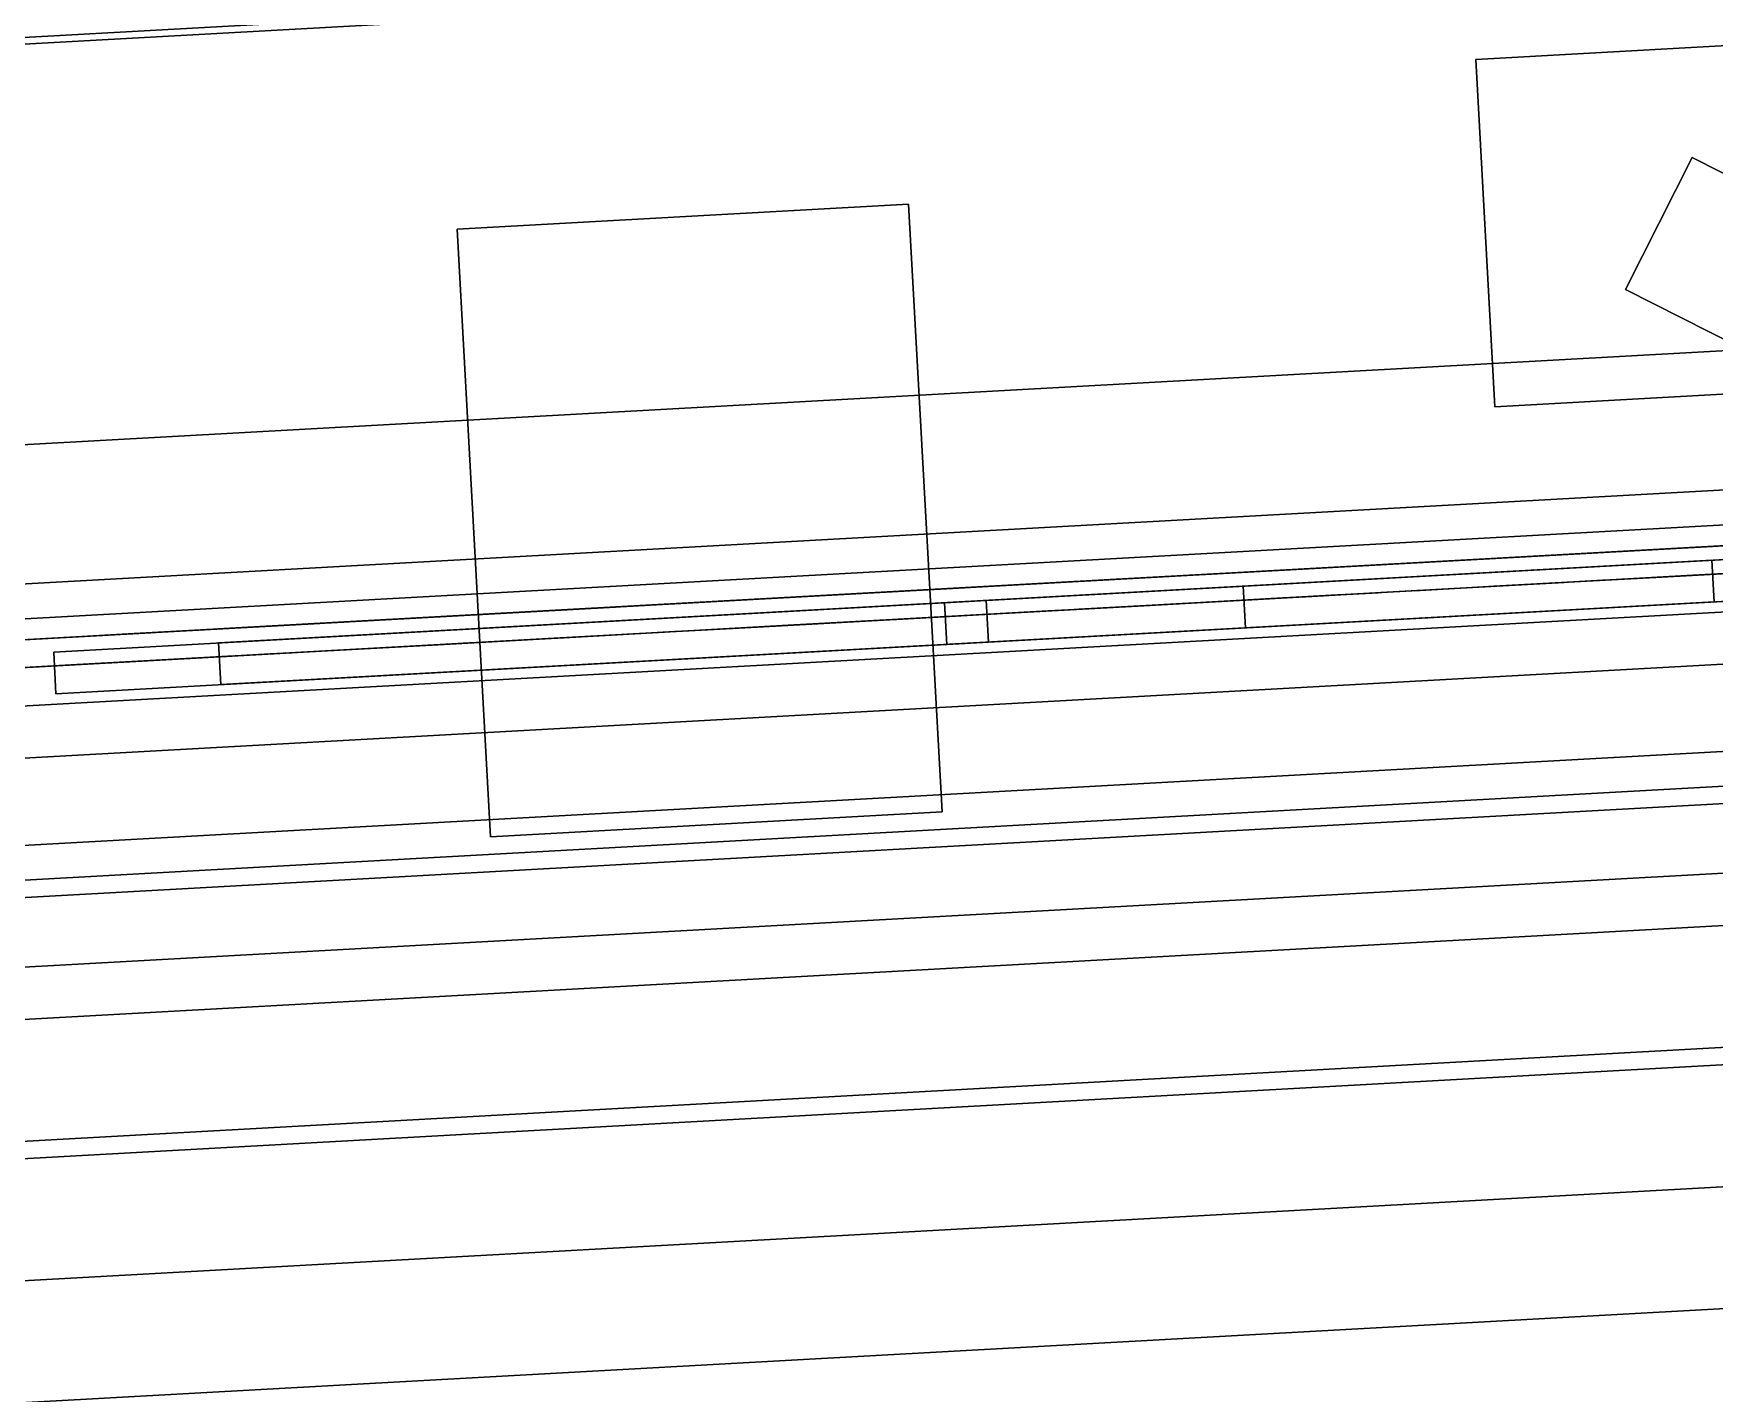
# Model space of a CAD drawing. Header units: millimetres. Extents: x -2005 to 6910, y -1718 to 7197.
# Drawn here: x 3046 to 4012, y -928 to -146 of the extents above; entities that cross this region are included whole.
import ezdxf

# ---------------------------------------------------------------- set-up
doc = ezdxf.new("R2010")
doc.units = ezdxf.units.MM
for name, color, linetype in [('cornice_coping', 7, 'Continuous'), ('cornice_lower', 7, 'Continuous'), ('cornice_middle', 7, 'Continuous'), ('lower_arch_S', 7, 'Continuous'), ('lower_arch_S_arch', 7, 'Continuous'), ('lower_arch_S_glazing_bars', 7, 'Continuous'), ('lower_arch_S_jamb', 7, 'Continuous'), ('main_arch_S', 7, 'Continuous'), ('main_arch_S_arch', 7, 'Continuous'), ('main_arch_S_glazing_bars', 7, 'Continuous'), ('main_arch_S_jamb', 7, 'Continuous'), ('masonry_wall_returns', 7, 'Continuous'), ('roof_cable_tray', 7, 'Continuous'), ('roof_guard', 7, 'Continuous'), ('roof_parapet', 7, 'Continuous'), ('S2_wall_mount', 7, 'Continuous'), ('S2_wall_plate', 7, 'Continuous'), ('tank_level_arch_S', 7, 'Continuous'), ('tank_level_arch_S_arch', 7, 'Continuous'), ('tank_level_arch_S_jamb', 7, 'Continuous'), ('tower_wall_S', 7, 'Continuous'), ('upper_arch_S', 7, 'Continuous'), ('upper_arch_S_arch', 7, 'Continuous'), ('upper_arch_S_glazing_bars', 7, 'Continuous'), ('upper_arch_S_jamb', 7, 'Continuous'), ('upper_corbels', 7, 'Continuous')]:
    doc.layers.add(name, color=color, linetype=linetype)

msp = doc.modelspace()

# ---------------------------------------------------------------- linework, layer by layer
at = {"layer": 'cornice_coping'}
for points in [[(-830.08, -927.24, 10500), (-840.01, -747.51, 10500), (6109.37, -363.27, 10500), (6119.31, -543, 10500)], [(-830.08, -927.24, 10610), (6119.31, -543, 10610), (6109.37, -363.27, 10610), (-840.01, -747.51, 10610)], [(6109.37, -363.27, 10500), (-840.01, -747.51, 10500), (-840.01, -747.51, 10610), (6109.37, -363.27, 10610)], [(-830.08, -927.24, 16500), (-840.01, -747.51, 16500), (6109.37, -363.27, 16500), (6119.31, -543, 16500)], [(-830.08, -927.24, 16610), (6119.31, -543, 16610), (6109.37, -363.27, 16610), (-840.01, -747.51, 16610)], [(6109.37, -363.27, 16500), (-840.01, -747.51, 16500), (-840.01, -747.51, 16610), (6109.37, -363.27, 16610)], [(-830.08, -927.24, 20100), (-840.01, -747.51, 20100), (6109.37, -363.27, 20100), (6119.31, -543, 20100)], [(-830.08, -927.24, 20210), (6119.31, -543, 20210), (6109.37, -363.27, 20210), (-840.01, -747.51, 20210)], [(6109.37, -363.27, 20100), (-840.01, -747.51, 20100), (-840.01, -747.51, 20210), (6109.37, -363.27, 20210)], [(-830.08, -927.24, 24800), (-840.01, -747.51, 24800), (6109.37, -363.27, 24800), (6119.31, -543, 24800)], [(-830.08, -927.24, 24910), (6119.31, -543, 24910), (6109.37, -363.27, 24910), (-840.01, -747.51, 24910)], [(6109.37, -363.27, 24800), (-840.01, -747.51, 24800), (-840.01, -747.51, 24910), (6109.37, -363.27, 24910)], [(-971.57, -1085.29, 5500), (-981.5, -905.57, 5500), (6267.42, -504.76, 5500), (6277.36, -684.49, 5500)], [(-971.57, -1085.29, 5610), (6277.36, -684.49, 5610), (6267.42, -504.76, 5610), (-981.5, -905.57, 5610)], [(6267.42, -504.76, 5500), (-981.5, -905.57, 5500), (-981.5, -905.57, 5610), (6267.42, -504.76, 5610)], [(-830.08, -927.24, 10500), (6119.31, -543, 10500), (6119.31, -543, 10610), (-830.08, -927.24, 10610)], [(-830.08, -927.24, 16500), (6119.31, -543, 16500), (6119.31, -543, 16610), (-830.08, -927.24, 16610)], [(-830.08, -927.24, 20100), (6119.31, -543, 20100), (6119.31, -543, 20210), (-830.08, -927.24, 20210)], [(-830.08, -927.24, 24800), (6119.31, -543, 24800), (6119.31, -543, 24910), (-830.08, -927.24, 24910)], [(-971.57, -1085.29, 5500), (6277.36, -684.49, 5500), (6277.36, -684.49, 5610), (-971.57, -1085.29, 5610)]]:
    msp.add_3dface(points, dxfattribs=at)
at = {"layer": 'cornice_lower'}
for points in [[(-688.59, -769.19, 10200), (-698.52, -589.46, 10200), (5951.32, -221.78, 10200), (5961.26, -401.51, 10200)], [(-688.59, -769.19, 10340), (5961.26, -401.51, 10340), (5951.32, -221.78, 10340), (-698.52, -589.46, 10340)], [(5951.32, -221.78, 10200), (-698.52, -589.46, 10200), (-698.52, -589.46, 10340), (5951.32, -221.78, 10340)], [(-688.59, -769.19, 16200), (-698.52, -589.46, 16200), (5951.32, -221.78, 16200), (5961.26, -401.51, 16200)], [(-688.59, -769.19, 16340), (5961.26, -401.51, 16340), (5951.32, -221.78, 16340), (-698.52, -589.46, 16340)], [(5951.32, -221.78, 16200), (-698.52, -589.46, 16200), (-698.52, -589.46, 16340), (5951.32, -221.78, 16340)], [(-688.59, -769.19, 19800), (-698.52, -589.46, 19800), (5951.32, -221.78, 19800), (5961.26, -401.51, 19800)], [(-688.59, -769.19, 19940), (5961.26, -401.51, 19940), (5951.32, -221.78, 19940), (-698.52, -589.46, 19940)], [(5951.32, -221.78, 19800), (-698.52, -589.46, 19800), (-698.52, -589.46, 19940), (5951.32, -221.78, 19940)], [(-688.59, -769.19, 24500), (-698.52, -589.46, 24500), (5951.32, -221.78, 24500), (5961.26, -401.51, 24500)], [(-688.59, -769.19, 24640), (5961.26, -401.51, 24640), (5951.32, -221.78, 24640), (-698.52, -589.46, 24640)], [(5951.32, -221.78, 24500), (-698.52, -589.46, 24500), (-698.52, -589.46, 24640), (5951.32, -221.78, 24640)], [(-830.08, -927.24, 5200), (-840.01, -747.51, 5200), (6109.37, -363.27, 5200), (6119.31, -543, 5200)], [(-830.08, -927.24, 5340), (6119.31, -543, 5340), (6109.37, -363.27, 5340), (-840.01, -747.51, 5340)], [(6109.37, -363.27, 5200), (-840.01, -747.51, 5200), (-840.01, -747.51, 5340), (6109.37, -363.27, 5340)], [(-688.59, -769.19, 10200), (5961.26, -401.51, 10200), (5961.26, -401.51, 10340), (-688.59, -769.19, 10340)], [(-688.59, -769.19, 16200), (5961.26, -401.51, 16200), (5961.26, -401.51, 16340), (-688.59, -769.19, 16340)], [(-688.59, -769.19, 19800), (5961.26, -401.51, 19800), (5961.26, -401.51, 19940), (-688.59, -769.19, 19940)], [(-688.59, -769.19, 24500), (5961.26, -401.51, 24500), (5961.26, -401.51, 24640), (-688.59, -769.19, 24640)], [(-830.08, -927.24, 5200), (6119.31, -543, 5200), (6119.31, -543, 5340), (-830.08, -927.24, 5340)]]:
    msp.add_3dface(points, dxfattribs=at)
at = {"layer": 'cornice_middle'}
for points in [[(-764.05, -853.48, 10340), (-773.98, -673.76, 10340), (6035.61, -297.24, 10340), (6045.55, -476.97, 10340)], [(-764.05, -853.48, 10500), (6045.55, -476.97, 10500), (6035.61, -297.24, 10500), (-773.98, -673.76, 10500)], [(6035.61, -297.24, 10340), (-773.98, -673.76, 10340), (-773.98, -673.76, 10500), (6035.61, -297.24, 10500)], [(-764.05, -853.48, 16340), (-773.98, -673.76, 16340), (6035.61, -297.24, 16340), (6045.55, -476.97, 16340)], [(-764.05, -853.48, 16500), (6045.55, -476.97, 16500), (6035.61, -297.24, 16500), (-773.98, -673.76, 16500)], [(6035.61, -297.24, 16340), (-773.98, -673.76, 16340), (-773.98, -673.76, 16500), (6035.61, -297.24, 16500)], [(-764.05, -853.48, 19940), (-773.98, -673.76, 19940), (6035.61, -297.24, 19940), (6045.55, -476.97, 19940)], [(-764.05, -853.48, 20100), (6045.55, -476.97, 20100), (6035.61, -297.24, 20100), (-773.98, -673.76, 20100)], [(6035.61, -297.24, 19940), (-773.98, -673.76, 19940), (-773.98, -673.76, 20100), (6035.61, -297.24, 20100)], [(-764.05, -853.48, 24640), (-773.98, -673.76, 24640), (6035.61, -297.24, 24640), (6045.55, -476.97, 24640)], [(-764.05, -853.48, 24800), (6045.55, -476.97, 24800), (6035.61, -297.24, 24800), (-773.98, -673.76, 24800)], [(6035.61, -297.24, 24640), (-773.98, -673.76, 24640), (-773.98, -673.76, 24800), (6035.61, -297.24, 24800)], [(-905.54, -1011.54, 5340), (-915.47, -831.81, 5340), (6193.67, -438.73, 5340), (6203.6, -618.46, 5340)], [(-905.54, -1011.54, 5500), (6203.6, -618.46, 5500), (6193.67, -438.73, 5500), (-915.47, -831.81, 5500)], [(6193.67, -438.73, 5340), (-915.47, -831.81, 5340), (-915.47, -831.81, 5500), (6193.67, -438.73, 5500)], [(-764.05, -853.48, 10340), (6045.55, -476.97, 10340), (6045.55, -476.97, 10500), (-764.05, -853.48, 10500)], [(-764.05, -853.48, 16340), (6045.55, -476.97, 16340), (6045.55, -476.97, 16500), (-764.05, -853.48, 16500)], [(-764.05, -853.48, 19940), (6045.55, -476.97, 19940), (6045.55, -476.97, 20100), (-764.05, -853.48, 20100)], [(-764.05, -853.48, 24640), (6045.55, -476.97, 24640), (6045.55, -476.97, 24800), (-764.05, -853.48, 24800)], [(-905.54, -1011.54, 5340), (6203.6, -618.46, 5340), (6203.6, -618.46, 5500), (-905.54, -1011.54, 5500)]]:
    msp.add_3dface(points, dxfattribs=at)
at = {"layer": 'lower_arch_S'}
for points in [[(3151.79, -488.74, 6200), (4010.48, -441.26, 6200), (4010.48, -441.26, 9370)], [(3151.79, -488.74, 6200), (4010.48, -441.26, 9370), (4002.23, -441.72, 9453.89)], [(3151.79, -488.74, 6200), (4002.23, -441.72, 9453.89), (3977.8, -443.07, 9534.55)], [(3151.79, -488.74, 6200), (3977.8, -443.07, 9534.55), (3938.12, -445.27, 9608.9)], [(3151.79, -488.74, 6200), (3938.12, -445.27, 9608.9), (3884.73, -448.22, 9674.06)], [(3151.79, -488.74, 6200), (3884.73, -448.22, 9674.06), (3819.66, -451.82, 9727.53)], [(3151.79, -488.74, 6200), (3819.66, -451.82, 9727.53), (3745.44, -455.92, 9767.27)], [(3151.79, -488.74, 6200), (3745.44, -455.92, 9767.27), (3664.89, -460.37, 9791.74)], [(3151.79, -488.74, 6200), (3664.89, -460.37, 9791.74), (3581.13, -465, 9800)], [(3151.79, -488.74, 6200), (3581.13, -465, 9800), (3497.37, -469.64, 9791.74)], [(3151.79, -488.74, 6200), (3497.37, -469.64, 9791.74), (3416.83, -474.09, 9767.27)], [(3151.79, -488.74, 6200), (3416.83, -474.09, 9767.27), (3342.6, -478.19, 9727.53)], [(3151.79, -488.74, 6200), (3342.6, -478.19, 9727.53), (3277.54, -481.79, 9674.06)], [(3151.79, -488.74, 6200), (3277.54, -481.79, 9674.06), (3224.15, -484.74, 9608.9)], [(3151.79, -488.74, 6200), (3224.15, -484.74, 9608.9), (3184.47, -486.94, 9534.55)], [(3151.79, -488.74, 6200), (3184.47, -486.94, 9534.55), (3160.04, -488.29, 9453.89)], [(3151.79, -488.74, 6200), (3160.04, -488.29, 9453.89), (3151.79, -488.74, 9370)]]:
    msp.add_3dface(points, dxfattribs=at)
at = {"layer": 'lower_arch_S_arch'}
for points in [[(3978.68, -459.05, 9534.55), (4066.31, -454.2, 9570.91), (4017.87, -456.88, 9661.67), (3939, -461.24, 9608.9)], [(4003.11, -457.7, 9453.89), (4096.14, -452.55, 9472.42), (4066.31, -454.2, 9570.91), (3978.68, -459.05, 9534.55)], [(4011.36, -457.24, 9370), (4106.22, -452, 9370), (4096.14, -452.55, 9472.42), (4003.11, -457.7, 9453.89)], [(3885.61, -464.19, 9674.06), (3952.68, -460.49, 9741.23), (3873.25, -464.88, 9806.52), (3820.55, -467.79, 9727.53)], [(3939, -461.24, 9608.9), (4017.87, -456.88, 9661.67), (3952.68, -460.49, 9741.23), (3885.61, -464.19, 9674.06)], [(3746.32, -471.9, 9767.27), (3782.62, -469.89, 9855.04), (3684.28, -475.33, 9884.91), (3665.78, -476.35, 9791.74)], [(3820.55, -467.79, 9727.53), (3873.25, -464.88, 9806.52), (3782.62, -469.89, 9855.04), (3746.32, -471.9, 9767.27)], [(3582.02, -480.98, 9800), (3582.02, -480.98, 9895), (3479.75, -486.63, 9884.91), (3498.26, -485.61, 9791.74)], [(3665.78, -476.35, 9791.74), (3684.28, -475.33, 9884.91), (3582.02, -480.98, 9895), (3582.02, -480.98, 9800)], [(3417.71, -490.06, 9767.27), (3381.41, -492.07, 9855.04), (3290.79, -497.08, 9806.52), (3343.49, -494.17, 9727.53)], [(3498.26, -485.61, 9791.74), (3479.75, -486.63, 9884.91), (3381.41, -492.07, 9855.04), (3417.71, -490.06, 9767.27)], [(3225.03, -500.72, 9608.9), (3146.16, -505.08, 9661.67), (3097.72, -507.76, 9570.91), (3185.35, -502.91, 9534.55)], [(3278.42, -497.77, 9674.06), (3211.35, -501.47, 9741.23), (3146.16, -505.08, 9661.67), (3225.03, -500.72, 9608.9)], [(3343.49, -494.17, 9727.53), (3290.79, -497.08, 9806.52), (3211.35, -501.47, 9741.23), (3278.42, -497.77, 9674.06)], [(3160.92, -504.26, 9453.89), (3067.89, -509.41, 9472.42), (3057.82, -509.96, 9370), (3152.67, -504.72, 9370)], [(3185.35, -502.91, 9534.55), (3097.72, -507.76, 9570.91), (3067.89, -509.41, 9472.42), (3160.92, -504.26, 9453.89)]]:
    msp.add_3dface(points, dxfattribs=at)
at = {"layer": 'lower_arch_S_glazing_bars'}
for points in [[(3152.23, -496.73, 6512), (3153.56, -520.69, 6512), (4012.24, -473.22, 6512), (4010.92, -449.25, 6512)], [(3153.56, -520.69, 6488), (3152.23, -496.73, 6488), (4010.92, -449.25, 6488), (4012.24, -473.22, 6488)], [(3152.23, -496.73, 6488), (3152.23, -496.73, 6512), (4010.92, -449.25, 6512), (4010.92, -449.25, 6488)], [(3152.23, -496.73, 6962), (3153.56, -520.69, 6962), (4012.24, -473.22, 6962), (4010.92, -449.25, 6962)], [(3153.56, -520.69, 6938), (3152.23, -496.73, 6938), (4010.92, -449.25, 6938), (4012.24, -473.22, 6938)], [(3152.23, -496.73, 6938), (3152.23, -496.73, 6962), (4010.92, -449.25, 6962), (4010.92, -449.25, 6938)], [(3152.23, -496.73, 7412), (3153.56, -520.69, 7412), (4012.24, -473.22, 7412), (4010.92, -449.25, 7412)], [(3153.56, -520.69, 7388), (3152.23, -496.73, 7388), (4010.92, -449.25, 7388), (4012.24, -473.22, 7388)], [(3152.23, -496.73, 7388), (3152.23, -496.73, 7412), (4010.92, -449.25, 7412), (4010.92, -449.25, 7388)], [(3152.23, -496.73, 7862), (3153.56, -520.69, 7862), (4012.24, -473.22, 7862), (4010.92, -449.25, 7862)], [(3153.56, -520.69, 7838), (3152.23, -496.73, 7838), (4010.92, -449.25, 7838), (4012.24, -473.22, 7838)], [(3152.23, -496.73, 7838), (3152.23, -496.73, 7862), (4010.92, -449.25, 7862), (4010.92, -449.25, 7838)], [(3152.23, -496.73, 8312), (3153.56, -520.69, 8312), (4012.24, -473.22, 8312), (4010.92, -449.25, 8312)], [(3153.56, -520.69, 8288), (3152.23, -496.73, 8288), (4010.92, -449.25, 8288), (4012.24, -473.22, 8288)], [(3152.23, -496.73, 8288), (3152.23, -496.73, 8312), (4010.92, -449.25, 8312), (4010.92, -449.25, 8288)], [(3152.23, -496.73, 8762), (3153.56, -520.69, 8762), (4012.24, -473.22, 8762), (4010.92, -449.25, 8762)], [(3153.56, -520.69, 8738), (3152.23, -496.73, 8738), (4010.92, -449.25, 8738), (4012.24, -473.22, 8738)], [(3152.23, -496.73, 8738), (3152.23, -496.73, 8762), (4010.92, -449.25, 8762), (4010.92, -449.25, 8738)], [(3152.23, -496.73, 9212), (3153.56, -520.69, 9212), (4012.24, -473.22, 9212), (4010.92, -449.25, 9212)], [(3153.56, -520.69, 9188), (3152.23, -496.73, 9188), (4010.92, -449.25, 9188), (4012.24, -473.22, 9188)], [(3152.23, -496.73, 9188), (3152.23, -496.73, 9212), (4010.92, -449.25, 9212), (4010.92, -449.25, 9188)], [(4010.92, -449.25, 6512), (4012.24, -473.22, 6512), (4012.24, -473.22, 6488), (4010.92, -449.25, 6488)], [(4010.92, -449.25, 6962), (4012.24, -473.22, 6962), (4012.24, -473.22, 6938), (4010.92, -449.25, 6938)], [(4010.92, -449.25, 7412), (4012.24, -473.22, 7412), (4012.24, -473.22, 7388), (4010.92, -449.25, 7388)], [(4010.92, -449.25, 7862), (4012.24, -473.22, 7862), (4012.24, -473.22, 7838), (4010.92, -449.25, 7838)], [(4010.92, -449.25, 8312), (4012.24, -473.22, 8312), (4012.24, -473.22, 8288), (4010.92, -449.25, 8288)], [(4010.92, -449.25, 8762), (4012.24, -473.22, 8762), (4012.24, -473.22, 8738), (4010.92, -449.25, 8738)], [(4010.92, -449.25, 9212), (4012.24, -473.22, 9212), (4012.24, -473.22, 9188), (4010.92, -449.25, 9188)], [(3153.56, -520.69, 6512), (3153.56, -520.69, 6488), (4012.24, -473.22, 6488), (4012.24, -473.22, 6512)], [(3153.56, -520.69, 6962), (3153.56, -520.69, 6938), (4012.24, -473.22, 6938), (4012.24, -473.22, 6962)], [(3153.56, -520.69, 7412), (3153.56, -520.69, 7388), (4012.24, -473.22, 7388), (4012.24, -473.22, 7412)], [(3153.56, -520.69, 7862), (3153.56, -520.69, 7838), (4012.24, -473.22, 7838), (4012.24, -473.22, 7862)], [(3153.56, -520.69, 8312), (3153.56, -520.69, 8288), (4012.24, -473.22, 8288), (4012.24, -473.22, 8312)], [(3153.56, -520.69, 8762), (3153.56, -520.69, 8738), (4012.24, -473.22, 8738), (4012.24, -473.22, 8762)], [(3153.56, -520.69, 9212), (3153.56, -520.69, 9188), (4012.24, -473.22, 9188), (4012.24, -473.22, 9212)], [(3570.92, -497.62, 6200), (3569.59, -473.65, 6200), (3593.56, -472.33, 6200), (3594.88, -496.29, 6200)], [(3570.92, -497.62, 9800), (3594.88, -496.29, 9800), (3593.56, -472.33, 9800), (3569.59, -473.65, 9800)], [(3593.56, -472.33, 6200), (3569.59, -473.65, 6200), (3569.59, -473.65, 9800), (3593.56, -472.33, 9800)], [(3594.88, -496.29, 6200), (3593.56, -472.33, 6200), (3593.56, -472.33, 9800), (3594.88, -496.29, 9800)], [(3569.59, -473.65, 6200), (3570.92, -497.62, 6200), (3570.92, -497.62, 9800), (3569.59, -473.65, 9800)], [(3152.23, -496.73, 6512), (3152.23, -496.73, 6488), (3153.56, -520.69, 6488), (3153.56, -520.69, 6512)], [(3152.23, -496.73, 6962), (3152.23, -496.73, 6938), (3153.56, -520.69, 6938), (3153.56, -520.69, 6962)], [(3152.23, -496.73, 7412), (3152.23, -496.73, 7388), (3153.56, -520.69, 7388), (3153.56, -520.69, 7412)], [(3152.23, -496.73, 7862), (3152.23, -496.73, 7838), (3153.56, -520.69, 7838), (3153.56, -520.69, 7862)], [(3152.23, -496.73, 8312), (3152.23, -496.73, 8288), (3153.56, -520.69, 8288), (3153.56, -520.69, 8312)], [(3152.23, -496.73, 8762), (3152.23, -496.73, 8738), (3153.56, -520.69, 8738), (3153.56, -520.69, 8762)], [(3152.23, -496.73, 9212), (3152.23, -496.73, 9188), (3153.56, -520.69, 9188), (3153.56, -520.69, 9212)], [(3570.92, -497.62, 6200), (3594.88, -496.29, 6200), (3594.88, -496.29, 9800), (3570.92, -497.62, 9800)]]:
    msp.add_3dface(points, dxfattribs=at)
at = {"layer": 'lower_arch_S_jamb'}
for points in [[(4011.36, -457.24, 6200), (4106.22, -452, 6200), (4106.22, -452, 9370), (4011.36, -457.24, 9370)], [(3057.82, -509.96, 6200), (3152.67, -504.72, 6200), (3152.67, -504.72, 9370), (3057.82, -509.96, 9370)]]:
    msp.add_3dface(points, dxfattribs=at)
at = {"layer": 'main_arch_S'}
for points in [[(3056.93, -493.99, 11100), (4105.33, -436.02, 11100), (4105.33, -436.02, 15275)], [(3056.93, -493.99, 11100), (4105.33, -436.02, 15275), (4095.26, -436.58, 15377.42)], [(3056.93, -493.99, 11100), (4095.26, -436.58, 15377.42), (4065.43, -438.23, 15475.91)], [(3056.93, -493.99, 11100), (4065.43, -438.23, 15475.91), (4016.99, -440.9, 15566.67)], [(3056.93, -493.99, 11100), (4016.99, -440.9, 15566.67), (3951.8, -444.51, 15646.23)], [(3056.93, -493.99, 11100), (3951.8, -444.51, 15646.23), (3872.36, -448.9, 15711.52)], [(3056.93, -493.99, 11100), (3872.36, -448.9, 15711.52), (3781.74, -453.91, 15760.04)], [(3056.93, -493.99, 11100), (3781.74, -453.91, 15760.04), (3683.4, -459.35, 15789.91)], [(3056.93, -493.99, 11100), (3683.4, -459.35, 15789.91), (3581.13, -465, 15800)], [(3056.93, -493.99, 11100), (3581.13, -465, 15800), (3478.87, -470.66, 15789.91)], [(3056.93, -493.99, 11100), (3478.87, -470.66, 15789.91), (3380.53, -476.1, 15760.04)], [(3056.93, -493.99, 11100), (3380.53, -476.1, 15760.04), (3289.9, -481.11, 15711.52)], [(3056.93, -493.99, 11100), (3289.9, -481.11, 15711.52), (3210.47, -485.5, 15646.23)], [(3056.93, -493.99, 11100), (3210.47, -485.5, 15646.23), (3145.28, -489.1, 15566.67)], [(3056.93, -493.99, 11100), (3145.28, -489.1, 15566.67), (3096.84, -491.78, 15475.91)], [(3056.93, -493.99, 11100), (3096.84, -491.78, 15475.91), (3067.01, -493.43, 15377.42)], [(3056.93, -493.99, 11100), (3067.01, -493.43, 15377.42), (3056.93, -493.99, 15275)]]:
    msp.add_3dface(points, dxfattribs=at)
at = {"layer": 'main_arch_S_arch'}
for points in [[(4017.87, -456.88, 15566.67), (4096.74, -452.52, 15619.45), (4019.75, -456.78, 15713.41), (3952.68, -460.49, 15646.23)], [(3873.25, -464.88, 15711.52), (3925.94, -461.96, 15790.51), (3818.92, -467.88, 15847.81), (3782.62, -469.89, 15760.04)], [(3952.68, -460.49, 15646.23), (4019.75, -456.78, 15713.41), (3925.94, -461.96, 15790.51), (3873.25, -464.88, 15711.52)], [(3782.62, -469.89, 15760.04), (3818.92, -467.88, 15847.81), (3702.79, -474.3, 15883.09), (3684.28, -475.33, 15789.91)], [(3582.02, -480.98, 15800), (3582.02, -480.98, 15895), (3461.25, -487.66, 15883.09), (3479.75, -486.63, 15789.91)], [(3684.28, -475.33, 15789.91), (3702.79, -474.3, 15883.09), (3582.02, -480.98, 15895), (3582.02, -480.98, 15800)], [(3381.41, -492.07, 15760.04), (3345.11, -494.08, 15847.81), (3238.09, -500, 15790.51), (3290.79, -497.08, 15711.52)], [(3479.75, -486.63, 15789.91), (3461.25, -487.66, 15883.09), (3345.11, -494.08, 15847.81), (3381.41, -492.07, 15760.04)], [(3211.35, -501.47, 15646.23), (3144.28, -505.18, 15713.41), (3067.29, -509.44, 15619.45), (3146.16, -505.08, 15566.67)], [(3290.79, -497.08, 15711.52), (3238.09, -500, 15790.51), (3144.28, -505.18, 15713.41), (3211.35, -501.47, 15646.23)], [(3067.89, -509.41, 15377.42), (2974.86, -514.55, 15395.96), (2962.96, -515.21, 15275), (3057.82, -509.96, 15275)], [(3097.72, -507.76, 15475.91), (3010.08, -512.6, 15512.26), (2974.86, -514.55, 15395.96), (3067.89, -509.41, 15377.42)], [(3146.16, -505.08, 15566.67), (3067.29, -509.44, 15619.45), (3010.08, -512.6, 15512.26), (3097.72, -507.76, 15475.91)]]:
    msp.add_3dface(points, dxfattribs=at)
at = {"layer": 'main_arch_S_glazing_bars'}
for points in [[(3057.38, -501.98, 11412), (3058.7, -525.94, 11412), (4107.1, -467.97, 11412), (4105.77, -444.01, 11412)], [(3058.7, -525.94, 11388), (3057.38, -501.98, 11388), (4105.77, -444.01, 11388), (4107.1, -467.97, 11388)], [(3057.38, -501.98, 11388), (3057.38, -501.98, 11412), (4105.77, -444.01, 11412), (4105.77, -444.01, 11388)], [(3057.38, -501.98, 11862), (3058.7, -525.94, 11862), (4107.1, -467.97, 11862), (4105.77, -444.01, 11862)], [(3058.7, -525.94, 11838), (3057.38, -501.98, 11838), (4105.77, -444.01, 11838), (4107.1, -467.97, 11838)], [(3057.38, -501.98, 11838), (3057.38, -501.98, 11862), (4105.77, -444.01, 11862), (4105.77, -444.01, 11838)], [(3057.38, -501.98, 12312), (3058.7, -525.94, 12312), (4107.1, -467.97, 12312), (4105.77, -444.01, 12312)], [(3058.7, -525.94, 12288), (3057.38, -501.98, 12288), (4105.77, -444.01, 12288), (4107.1, -467.97, 12288)], [(3057.38, -501.98, 12288), (3057.38, -501.98, 12312), (4105.77, -444.01, 12312), (4105.77, -444.01, 12288)], [(3057.38, -501.98, 12762), (3058.7, -525.94, 12762), (4107.1, -467.97, 12762), (4105.77, -444.01, 12762)], [(3058.7, -525.94, 12738), (3057.38, -501.98, 12738), (4105.77, -444.01, 12738), (4107.1, -467.97, 12738)], [(3057.38, -501.98, 12738), (3057.38, -501.98, 12762), (4105.77, -444.01, 12762), (4105.77, -444.01, 12738)], [(3057.38, -501.98, 13212), (3058.7, -525.94, 13212), (4107.1, -467.97, 13212), (4105.77, -444.01, 13212)], [(3058.7, -525.94, 13188), (3057.38, -501.98, 13188), (4105.77, -444.01, 13188), (4107.1, -467.97, 13188)], [(3057.38, -501.98, 13188), (3057.38, -501.98, 13212), (4105.77, -444.01, 13212), (4105.77, -444.01, 13188)], [(3057.38, -501.98, 13662), (3058.7, -525.94, 13662), (4107.1, -467.97, 13662), (4105.77, -444.01, 13662)], [(3058.7, -525.94, 13638), (3057.38, -501.98, 13638), (4105.77, -444.01, 13638), (4107.1, -467.97, 13638)], [(3057.38, -501.98, 13638), (3057.38, -501.98, 13662), (4105.77, -444.01, 13662), (4105.77, -444.01, 13638)], [(3057.38, -501.98, 14112), (3058.7, -525.94, 14112), (4107.1, -467.97, 14112), (4105.77, -444.01, 14112)], [(3058.7, -525.94, 14088), (3057.38, -501.98, 14088), (4105.77, -444.01, 14088), (4107.1, -467.97, 14088)], [(3057.38, -501.98, 14088), (3057.38, -501.98, 14112), (4105.77, -444.01, 14112), (4105.77, -444.01, 14088)], [(3057.38, -501.98, 14562), (3058.7, -525.94, 14562), (4107.1, -467.97, 14562), (4105.77, -444.01, 14562)], [(3058.7, -525.94, 14538), (3057.38, -501.98, 14538), (4105.77, -444.01, 14538), (4107.1, -467.97, 14538)], [(3057.38, -501.98, 14538), (3057.38, -501.98, 14562), (4105.77, -444.01, 14562), (4105.77, -444.01, 14538)], [(3057.38, -501.98, 15012), (3058.7, -525.94, 15012), (4107.1, -467.97, 15012), (4105.77, -444.01, 15012)], [(3058.7, -525.94, 14988), (3057.38, -501.98, 14988), (4105.77, -444.01, 14988), (4107.1, -467.97, 14988)], [(3057.38, -501.98, 14988), (3057.38, -501.98, 15012), (4105.77, -444.01, 15012), (4105.77, -444.01, 14988)], [(3058.7, -525.94, 11412), (3058.7, -525.94, 11388), (4107.1, -467.97, 11388), (4107.1, -467.97, 11412)], [(3058.7, -525.94, 11862), (3058.7, -525.94, 11838), (4107.1, -467.97, 11838), (4107.1, -467.97, 11862)], [(3058.7, -525.94, 12312), (3058.7, -525.94, 12288), (4107.1, -467.97, 12288), (4107.1, -467.97, 12312)], [(3058.7, -525.94, 12762), (3058.7, -525.94, 12738), (4107.1, -467.97, 12738), (4107.1, -467.97, 12762)], [(3058.7, -525.94, 13212), (3058.7, -525.94, 13188), (4107.1, -467.97, 13188), (4107.1, -467.97, 13212)], [(3058.7, -525.94, 13662), (3058.7, -525.94, 13638), (4107.1, -467.97, 13638), (4107.1, -467.97, 13662)], [(3058.7, -525.94, 14112), (3058.7, -525.94, 14088), (4107.1, -467.97, 14088), (4107.1, -467.97, 14112)], [(3058.7, -525.94, 14562), (3058.7, -525.94, 14538), (4107.1, -467.97, 14538), (4107.1, -467.97, 14562)], [(3058.7, -525.94, 15012), (3058.7, -525.94, 14988), (4107.1, -467.97, 14988), (4107.1, -467.97, 15012)], [(3570.92, -497.62, 11100), (3569.59, -473.65, 11100), (3593.56, -472.33, 11100), (3594.88, -496.29, 11100)], [(3570.92, -497.62, 15800), (3594.88, -496.29, 15800), (3593.56, -472.33, 15800), (3569.59, -473.65, 15800)], [(3593.56, -472.33, 11100), (3569.59, -473.65, 11100), (3569.59, -473.65, 15800), (3593.56, -472.33, 15800)], [(3594.88, -496.29, 11100), (3593.56, -472.33, 11100), (3593.56, -472.33, 15800), (3594.88, -496.29, 15800)], [(3569.59, -473.65, 11100), (3570.92, -497.62, 11100), (3570.92, -497.62, 15800), (3569.59, -473.65, 15800)], [(3057.38, -501.98, 11412), (3057.38, -501.98, 11388), (3058.7, -525.94, 11388), (3058.7, -525.94, 11412)], [(3057.38, -501.98, 11862), (3057.38, -501.98, 11838), (3058.7, -525.94, 11838), (3058.7, -525.94, 11862)], [(3057.38, -501.98, 12312), (3057.38, -501.98, 12288), (3058.7, -525.94, 12288), (3058.7, -525.94, 12312)], [(3057.38, -501.98, 12762), (3057.38, -501.98, 12738), (3058.7, -525.94, 12738), (3058.7, -525.94, 12762)], [(3057.38, -501.98, 13212), (3057.38, -501.98, 13188), (3058.7, -525.94, 13188), (3058.7, -525.94, 13212)], [(3057.38, -501.98, 13662), (3057.38, -501.98, 13638), (3058.7, -525.94, 13638), (3058.7, -525.94, 13662)], [(3057.38, -501.98, 14112), (3057.38, -501.98, 14088), (3058.7, -525.94, 14088), (3058.7, -525.94, 14112)], [(3057.38, -501.98, 14562), (3057.38, -501.98, 14538), (3058.7, -525.94, 14538), (3058.7, -525.94, 14562)], [(3057.38, -501.98, 15012), (3057.38, -501.98, 14988), (3058.7, -525.94, 14988), (3058.7, -525.94, 15012)], [(3570.92, -497.62, 11100), (3594.88, -496.29, 11100), (3594.88, -496.29, 15800), (3570.92, -497.62, 15800)]]:
    msp.add_3dface(points, dxfattribs=at)
at = {"layer": 'main_arch_S_jamb'}
msp.add_3dface([(2962.96, -515.21, 11100), (3057.82, -509.96, 11100), (3057.82, -509.96, 15275), (2962.96, -515.21, 15275)], dxfattribs=at)
at = {"layer": 'masonry_wall_returns'}
for points in [[(-754.61, -842.95, 5775), (6035.02, -467.54, 5775), (5876.96, -326.05, 5775), (-613.12, -684.89, 5775)], [(-896.1, -1001, 4331.25), (6193.07, -609.03, 4331.25), (6035.02, -467.54, 4331.25), (-754.61, -842.95, 4331.25)], [(-1037.59, -1159.05, 2887.5), (6351.12, -750.52, 2887.5), (6193.07, -609.03, 2887.5), (-896.1, -1001, 2887.5)], [(-1320.57, -1475.16, 1443.75), (6667.22, -1033.5, 1443.75), (6351.12, -750.52, 1443.75), (-1037.59, -1159.05, 1443.75)]]:
    msp.add_3dface(points, dxfattribs=at)
at = {"layer": 'roof_cable_tray'}
for points in [[(-123.27, -52.89, 25137.5), (-114.44, -212.64, 25137.5), (5329.25, 88.35, 25137.5), (5320.42, 248.1, 25137.5)], [(-114.44, -212.64, 25062.5), (-123.27, -52.89, 25062.5), (5320.42, 248.1, 25062.5), (5329.25, 88.35, 25062.5)], [(-114.44, -212.64, 25137.5), (-114.44, -212.64, 25062.5), (5329.25, 88.35, 25062.5), (5329.25, 88.35, 25137.5)]]:
    msp.add_3dface(points, dxfattribs=at)
at = {"layer": 'roof_guard'}
for points in [[(-283.87, -299.95, 25088.24), (-284.08, -296.14, 25100), (5507.07, 24.07, 25100), (5507.28, 20.25, 25088.24)], [(-284.08, -296.14, 25100), (-283.87, -299.95, 25111.76), (5507.28, 20.25, 25111.76), (5507.07, 24.07, 25100)], [(-283.87, -299.95, 26038.24), (-284.08, -296.14, 26050), (5507.07, 24.07, 26050), (5507.28, 20.25, 26038.24)], [(-284.08, -296.14, 26050), (-283.87, -299.95, 26061.76), (5507.28, 20.25, 26061.76), (5507.07, 24.07, 26050)], [(-283.32, -309.93, 25080.98), (-283.87, -299.95, 25088.24), (5507.28, 20.25, 25088.24), (5507.83, 10.27, 25080.98)], [(-283.87, -299.95, 25111.76), (-283.32, -309.93, 25119.02), (5507.83, 10.27, 25119.02), (5507.28, 20.25, 25111.76)], [(-283.32, -309.93, 26030.98), (-283.87, -299.95, 26038.24), (5507.28, 20.25, 26038.24), (5507.83, 10.27, 26030.98)], [(-283.87, -299.95, 26061.76), (-283.32, -309.93, 26069.02), (5507.83, 10.27, 26069.02), (5507.28, 20.25, 26061.76)], [(-282.64, -322.28, 25080.98), (-283.32, -309.93, 25080.98), (5507.83, 10.27, 25080.98), (5508.52, -2.07, 25080.98)], [(-283.32, -309.93, 25119.02), (-282.64, -322.28, 25119.02), (5508.52, -2.07, 25119.02), (5507.83, 10.27, 25119.02)], [(-282.64, -322.28, 26030.98), (-283.32, -309.93, 26030.98), (5507.83, 10.27, 26030.98), (5508.52, -2.07, 26030.98)], [(-283.32, -309.93, 26069.02), (-282.64, -322.28, 26069.02), (5508.52, -2.07, 26069.02), (5507.83, 10.27, 26069.02)], [(-282.09, -332.26, 25088.24), (-282.64, -322.28, 25080.98), (5508.52, -2.07, 25080.98), (5509.07, -12.06, 25088.24)], [(-282.64, -322.28, 25119.02), (-282.09, -332.26, 25111.76), (5509.07, -12.06, 25111.76), (5508.52, -2.07, 25119.02)], [(-282.09, -332.26, 26038.24), (-282.64, -322.28, 26030.98), (5508.52, -2.07, 26030.98), (5509.07, -12.06, 26038.24)], [(-282.64, -322.28, 26069.02), (-282.09, -332.26, 26061.76), (5509.07, -12.06, 26061.76), (5508.52, -2.07, 26069.02)], [(-281.88, -336.07, 25100), (-282.09, -332.26, 25088.24), (5509.07, -12.06, 25088.24), (5509.28, -15.87, 25100)], [(-282.09, -332.26, 25111.76), (-281.88, -336.07, 25100), (5509.28, -15.87, 25100), (5509.07, -12.06, 25111.76)], [(-281.88, -336.07, 26050), (-282.09, -332.26, 26038.24), (5509.07, -12.06, 26038.24), (5509.28, -15.87, 26050)], [(-282.09, -332.26, 26061.76), (-281.88, -336.07, 26050), (5509.28, -15.87, 26050), (5509.07, -12.06, 26061.76)]]:
    msp.add_3dface(points, dxfattribs=at)
at = {"layer": 'roof_parapet'}
for points in [[(-613.12, -684.89, 25000), (-649.01, -35.88, 25000), (5841.08, 322.96, 25000), (5876.96, -326.05, 25000)], [(-613.12, -684.89, 25550), (5876.96, -326.05, 25550), (5841.08, 322.96, 25550), (-649.01, -35.88, 25550)], [(-613.12, -684.89, 25000), (5876.96, -326.05, 25000), (5876.96, -326.05, 25550), (-613.12, -684.89, 25550)]]:
    msp.add_3dface(points, dxfattribs=at)
at = {"layer": 'S2_wall_mount'}
for points in [[(3999.66, -217.72, 22342.5), (3999.66, -217.72, 22257.5), (3961.29, -293.56, 22257.5), (3961.29, -293.56, 22342.5)], [(3999.66, -217.72, 22342.5), (3961.29, -293.56, 22342.5), (4362.83, -496.7, 22342.5), (4401.2, -420.86, 22342.5)], [(3961.29, -293.56, 22257.5), (3999.66, -217.72, 22257.5), (4401.2, -420.86, 22257.5), (4362.83, -496.7, 22257.5)], [(3999.66, -217.72, 24042.5), (3999.66, -217.72, 23957.5), (3961.29, -293.56, 23957.5), (3961.29, -293.56, 24042.5)], [(3999.66, -217.72, 24042.5), (3961.29, -293.56, 24042.5), (4362.83, -496.7, 24042.5), (4401.2, -420.86, 24042.5)], [(3961.29, -293.56, 23957.5), (3999.66, -217.72, 23957.5), (4401.2, -420.86, 23957.5), (4362.83, -496.7, 23957.5)], [(3999.66, -217.72, 22257.5), (3999.66, -217.72, 22342.5), (4401.2, -420.86, 22342.5), (4401.2, -420.86, 22257.5)], [(3999.66, -217.72, 23957.5), (3999.66, -217.72, 24042.5), (4401.2, -420.86, 24042.5), (4401.2, -420.86, 23957.5)], [(3961.29, -293.56, 22342.5), (3961.29, -293.56, 22257.5), (4362.83, -496.7, 22257.5), (4362.83, -496.7, 22342.5)], [(3961.29, -293.56, 24042.5), (3961.29, -293.56, 23957.5), (4362.83, -496.7, 23957.5), (4362.83, -496.7, 24042.5)]]:
    msp.add_3dface(points, dxfattribs=at)
at = {"layer": 'S2_wall_plate'}
for points in [[(3886.15, -361.01, 22200), (3875.1, -161.31, 22200), (4074.8, -150.27, 22200), (4085.84, -349.97, 22200)], [(3886.15, -361.01, 22230), (4085.84, -349.97, 22230), (4074.8, -150.27, 22230), (3875.1, -161.31, 22230)], [(4074.8, -150.27, 22200), (3875.1, -161.31, 22200), (3875.1, -161.31, 22230), (4074.8, -150.27, 22230)], [(3886.15, -361.01, 23900), (3875.1, -161.31, 23900), (4074.8, -150.27, 23900), (4085.84, -349.97, 23900)], [(3886.15, -361.01, 23930), (4085.84, -349.97, 23930), (4074.8, -150.27, 23930), (3875.1, -161.31, 23930)], [(4074.8, -150.27, 23900), (3875.1, -161.31, 23900), (3875.1, -161.31, 23930), (4074.8, -150.27, 23930)], [(3875.1, -161.31, 22200), (3886.15, -361.01, 22200), (3886.15, -361.01, 22230), (3875.1, -161.31, 22230)], [(3875.1, -161.31, 23900), (3886.15, -361.01, 23900), (3886.15, -361.01, 23930), (3875.1, -161.31, 23930)], [(3886.15, -361.01, 22200), (4085.84, -349.97, 22200), (4085.84, -349.97, 22230), (3886.15, -361.01, 22230)], [(3886.15, -361.01, 23900), (4085.84, -349.97, 23900), (4085.84, -349.97, 23930), (3886.15, -361.01, 23930)]]:
    msp.add_3dface(points, dxfattribs=at)
at = {"layer": 'tank_level_arch_S'}
for points in [[(2922.14, -501.44, 21300), (3541.19, -467.21, 21300), (3541.19, -467.21, 23790)], [(2922.14, -501.44, 21300), (3541.19, -467.21, 23790), (3535.25, -467.54, 23850.48)], [(2922.14, -501.44, 21300), (3535.25, -467.54, 23850.48), (3517.63, -468.52, 23908.63)], [(2922.14, -501.44, 21300), (3517.63, -468.52, 23908.63), (3489.03, -470.1, 23962.23)], [(2922.14, -501.44, 21300), (3489.03, -470.1, 23962.23), (3450.54, -472.23, 24009.2)], [(2922.14, -501.44, 21300), (3450.54, -472.23, 24009.2), (3403.63, -474.82, 24047.76)], [(2922.14, -501.44, 21300), (3403.63, -474.82, 24047.76), (3350.12, -477.78, 24076.4)], [(2922.14, -501.44, 21300), (3350.12, -477.78, 24076.4), (3292.05, -480.99, 24094.04)], [(2922.14, -501.44, 21300), (3292.05, -480.99, 24094.04), (3231.67, -484.33, 24100)], [(2922.14, -501.44, 21300), (3231.67, -484.33, 24100), (3171.28, -487.67, 24094.04)], [(2922.14, -501.44, 21300), (3171.28, -487.67, 24094.04), (3113.22, -490.88, 24076.4)], [(2922.14, -501.44, 21300), (3113.22, -490.88, 24076.4), (3059.7, -493.83, 24047.76)], [(2922.14, -501.44, 21300), (3059.7, -493.83, 24047.76), (3012.8, -496.43, 24009.2)]]:
    msp.add_3dface(points, dxfattribs=at)
at = {"layer": 'tank_level_arch_S_arch'}
for points in [[(3489.91, -486.07, 23962.23), (3568.78, -481.71, 24015.01), (3518.49, -484.49, 24076.38), (3451.42, -488.2, 24009.2)], [(3518.52, -484.49, 23908.63), (3606.15, -479.65, 23944.99), (3568.78, -481.71, 24015.01), (3489.91, -486.07, 23962.23)], [(3536.13, -483.52, 23850.48), (3629.16, -478.37, 23869.01), (3606.15, -479.65, 23944.99), (3518.52, -484.49, 23908.63)], [(3542.08, -483.19, 23790), (3636.93, -477.94, 23790), (3629.16, -478.37, 23869.01), (3536.13, -483.52, 23850.48)], [(3351, -493.75, 24076.4), (3387.3, -491.75, 24164.17), (3311.44, -495.94, 24187.22), (3292.94, -496.96, 24094.04)], [(3404.51, -490.79, 24047.76), (3457.21, -487.88, 24126.75), (3387.3, -491.75, 24164.17), (3351, -493.75, 24076.4)], [(3451.42, -488.2, 24009.2), (3518.49, -484.49, 24076.38), (3457.21, -487.88, 24126.75), (3404.51, -490.79, 24047.76)], [(3232.55, -500.3, 24100), (3232.55, -500.3, 24195), (3153.66, -504.66, 24187.22), (3172.16, -503.64, 24094.04)], [(3292.94, -496.96, 24094.04), (3311.44, -495.94, 24187.22), (3232.55, -500.3, 24195), (3232.55, -500.3, 24100)], [(3060.59, -509.81, 24047.76), (3007.89, -512.72, 24126.75), (2946.61, -516.11, 24076.38), (3013.68, -512.4, 24009.2)], [(3114.1, -506.85, 24076.4), (3077.8, -508.86, 24164.17), (3007.89, -512.72, 24126.75), (3060.59, -509.81, 24047.76)], [(3172.16, -503.64, 24094.04), (3153.66, -504.66, 24187.22), (3077.8, -508.86, 24164.17), (3114.1, -506.85, 24076.4)]]:
    msp.add_3dface(points, dxfattribs=at)
at = {"layer": 'tank_level_arch_S_jamb'}
msp.add_3dface([(3542.08, -483.19, 21300), (3636.93, -477.94, 21300), (3636.93, -477.94, 23790), (3542.08, -483.19, 23790)], dxfattribs=at)
at = {"layer": 'tower_wall_S'}
for points in [[(-613.12, -684.89, 5775), (5876.96, -326.05, 5775), (5876.96, -326.05, 25000), (-613.12, -684.89, 25000)], [(-754.61, -842.95, 4331.25), (6035.02, -467.54, 4331.25), (6035.02, -467.54, 5775), (-754.61, -842.95, 5775)], [(-896.1, -1001, 2887.5), (6193.07, -609.03, 2887.5), (6193.07, -609.03, 4331.25), (-896.1, -1001, 4331.25)], [(-1037.59, -1159.05, 1443.75), (6351.12, -750.52, 1443.75), (6351.12, -750.52, 2887.5), (-1037.59, -1159.05, 2887.5)]]:
    msp.add_3dface(points, dxfattribs=at)
at = {"layer": 'upper_arch_S'}
for points in [[(3740.89, -456.17, 16900), (4419.85, -418.63, 16900), (4419.85, -418.63, 18860)], [(3740.89, -456.17, 16900), (4419.85, -418.63, 18860), (4413.33, -418.99, 18926.33)], [(3740.89, -456.17, 16900), (4413.33, -418.99, 18926.33), (4394.01, -420.06, 18990.11)], [(3740.89, -456.17, 16900), (4394.01, -420.06, 18990.11), (4362.64, -421.79, 19048.89)], [(3740.89, -456.17, 16900), (4362.64, -421.79, 19048.89), (4320.42, -424.13, 19100.42)], [(3740.89, -456.17, 16900), (4320.42, -424.13, 19100.42), (4268.98, -426.97, 19142.7)], [(3740.89, -456.17, 16900), (4268.98, -426.97, 19142.7), (4210.28, -430.22, 19174.12)], [(3740.89, -456.17, 16900), (4210.28, -430.22, 19174.12), (4146.6, -433.74, 19193.47)], [(3740.89, -456.17, 16900), (4146.6, -433.74, 19193.47), (4080.37, -437.4, 19200)], [(3740.89, -456.17, 16900), (4080.37, -437.4, 19200), (4014.14, -441.06, 19193.47)], [(3740.89, -456.17, 16900), (4014.14, -441.06, 19193.47), (3950.46, -444.58, 19174.12)], [(3740.89, -456.17, 16900), (3950.46, -444.58, 19174.12), (3891.76, -447.83, 19142.7)], [(3740.89, -456.17, 16900), (3891.76, -447.83, 19142.7), (3840.32, -450.67, 19100.42)], [(3740.89, -456.17, 16900), (3840.32, -450.67, 19100.42), (3798.1, -453.01, 19048.89)], [(3740.89, -456.17, 16900), (3798.1, -453.01, 19048.89), (3766.73, -454.74, 18990.11)], [(3740.89, -456.17, 16900), (3766.73, -454.74, 18990.11), (3747.41, -455.81, 18926.33)], [(3740.89, -456.17, 16900), (3747.41, -455.81, 18926.33), (3740.89, -456.17, 18860)]]:
    msp.add_3dface(points, dxfattribs=at)
at = {"layer": 'upper_arch_S_arch'}
for points in [[(4081.25, -453.38, 19200), (4081.25, -453.38, 19295), (3996.52, -458.06, 19286.64), (4015.02, -457.04, 19193.47)], [(3892.65, -463.8, 19142.7), (3839.95, -466.72, 19221.69), (3774.13, -470.36, 19167.59), (3841.2, -466.65, 19100.42)], [(3951.34, -460.56, 19174.12), (3915.04, -462.57, 19261.89), (3839.95, -466.72, 19221.69), (3892.65, -463.8, 19142.7)], [(4015.02, -457.04, 19193.47), (3996.52, -458.06, 19286.64), (3915.04, -462.57, 19261.89), (3951.34, -460.56, 19174.12)], [(3748.3, -471.79, 18926.33), (3655.26, -476.93, 18944.86), (3646.92, -477.39, 18860), (3741.77, -472.15, 18860)], [(3767.61, -470.72, 18990.11), (3679.98, -475.56, 19026.47), (3655.26, -476.93, 18944.86), (3748.3, -471.79, 18926.33)], [(3798.99, -468.98, 19048.89), (3720.12, -473.34, 19101.67), (3679.98, -475.56, 19026.47), (3767.61, -470.72, 18990.11)], [(3841.2, -466.65, 19100.42), (3774.13, -470.36, 19167.59), (3720.12, -473.34, 19101.67), (3798.99, -468.98, 19048.89)], [(2966.42, -515.02, 18926.33), (3059.46, -509.87, 18944.86), (3034.74, -511.24, 19026.47), (2947.11, -516.09, 18990.11)], [(2972.95, -514.66, 18860), (3067.8, -509.41, 18860), (3059.46, -509.87, 18944.86), (2966.42, -515.02, 18926.33)]]:
    msp.add_3dface(points, dxfattribs=at)
at = {"layer": 'upper_arch_S_glazing_bars'}
for points in [[(3741.33, -464.16, 17212), (3742.66, -488.12, 17212), (4421.62, -450.58, 17212), (4420.29, -426.62, 17212)], [(3742.66, -488.12, 17188), (3741.33, -464.16, 17188), (4420.29, -426.62, 17188), (4421.62, -450.58, 17188)], [(3741.33, -464.16, 17188), (3741.33, -464.16, 17212), (4420.29, -426.62, 17212), (4420.29, -426.62, 17188)], [(3741.33, -464.16, 17662), (3742.66, -488.12, 17662), (4421.62, -450.58, 17662), (4420.29, -426.62, 17662)], [(3742.66, -488.12, 17638), (3741.33, -464.16, 17638), (4420.29, -426.62, 17638), (4421.62, -450.58, 17638)], [(3741.33, -464.16, 17638), (3741.33, -464.16, 17662), (4420.29, -426.62, 17662), (4420.29, -426.62, 17638)], [(3741.33, -464.16, 18112), (3742.66, -488.12, 18112), (4421.62, -450.58, 18112), (4420.29, -426.62, 18112)], [(3742.66, -488.12, 18088), (3741.33, -464.16, 18088), (4420.29, -426.62, 18088), (4421.62, -450.58, 18088)], [(3741.33, -464.16, 18088), (3741.33, -464.16, 18112), (4420.29, -426.62, 18112), (4420.29, -426.62, 18088)], [(3741.33, -464.16, 18562), (3742.66, -488.12, 18562), (4421.62, -450.58, 18562), (4420.29, -426.62, 18562)], [(3742.66, -488.12, 18538), (3741.33, -464.16, 18538), (4420.29, -426.62, 18538), (4421.62, -450.58, 18538)], [(3741.33, -464.16, 18538), (3741.33, -464.16, 18562), (4420.29, -426.62, 18562), (4420.29, -426.62, 18538)], [(3742.66, -488.12, 17212), (3742.66, -488.12, 17188), (4421.62, -450.58, 17188), (4421.62, -450.58, 17212)], [(3742.66, -488.12, 17662), (3742.66, -488.12, 17638), (4421.62, -450.58, 17638), (4421.62, -450.58, 17662)], [(3742.66, -488.12, 18112), (3742.66, -488.12, 18088), (4421.62, -450.58, 18088), (4421.62, -450.58, 18112)], [(3742.66, -488.12, 18562), (3742.66, -488.12, 18538), (4421.62, -450.58, 18538), (4421.62, -450.58, 18562)], [(3741.33, -464.16, 17212), (3741.33, -464.16, 17188), (3742.66, -488.12, 17188), (3742.66, -488.12, 17212)], [(3741.33, -464.16, 17662), (3741.33, -464.16, 17638), (3742.66, -488.12, 17638), (3742.66, -488.12, 17662)], [(3741.33, -464.16, 18112), (3741.33, -464.16, 18088), (3742.66, -488.12, 18088), (3742.66, -488.12, 18112)], [(3741.33, -464.16, 18562), (3741.33, -464.16, 18538), (3742.66, -488.12, 18538), (3742.66, -488.12, 18562)]]:
    msp.add_3dface(points, dxfattribs=at)
at = {"layer": 'upper_arch_S_jamb'}
for points in [[(3646.92, -477.39, 16900), (3741.77, -472.15, 16900), (3741.77, -472.15, 18860), (3646.92, -477.39, 18860)], [(2972.95, -514.66, 16900), (3067.8, -509.41, 16900), (3067.8, -509.41, 18860), (2972.95, -514.66, 18860)]]:
    msp.add_3dface(points, dxfattribs=at)
at = {"layer": 'upper_corbels'}
for points in [[(3308.63, -608.27, 20000), (3289.3, -258.8, 20000), (3548.91, -244.45, 20000), (3568.23, -593.91, 20000)], [(3308.63, -608.27, 20450), (3568.23, -593.91, 20450), (3548.91, -244.45, 20450), (3289.3, -258.8, 20450)], [(3548.91, -244.45, 20000), (3289.3, -258.8, 20000), (3289.3, -258.8, 20450), (3548.91, -244.45, 20450)], [(3568.23, -593.91, 20000), (3548.91, -244.45, 20000), (3548.91, -244.45, 20450), (3568.23, -593.91, 20450)], [(3289.3, -258.8, 20000), (3308.63, -608.27, 20000), (3308.63, -608.27, 20450), (3289.3, -258.8, 20450)], [(3308.63, -608.27, 20000), (3568.23, -593.91, 20000), (3568.23, -593.91, 20450), (3308.63, -608.27, 20450)]]:
    msp.add_3dface(points, dxfattribs=at)

doc.saveas('drawing.dxf')
